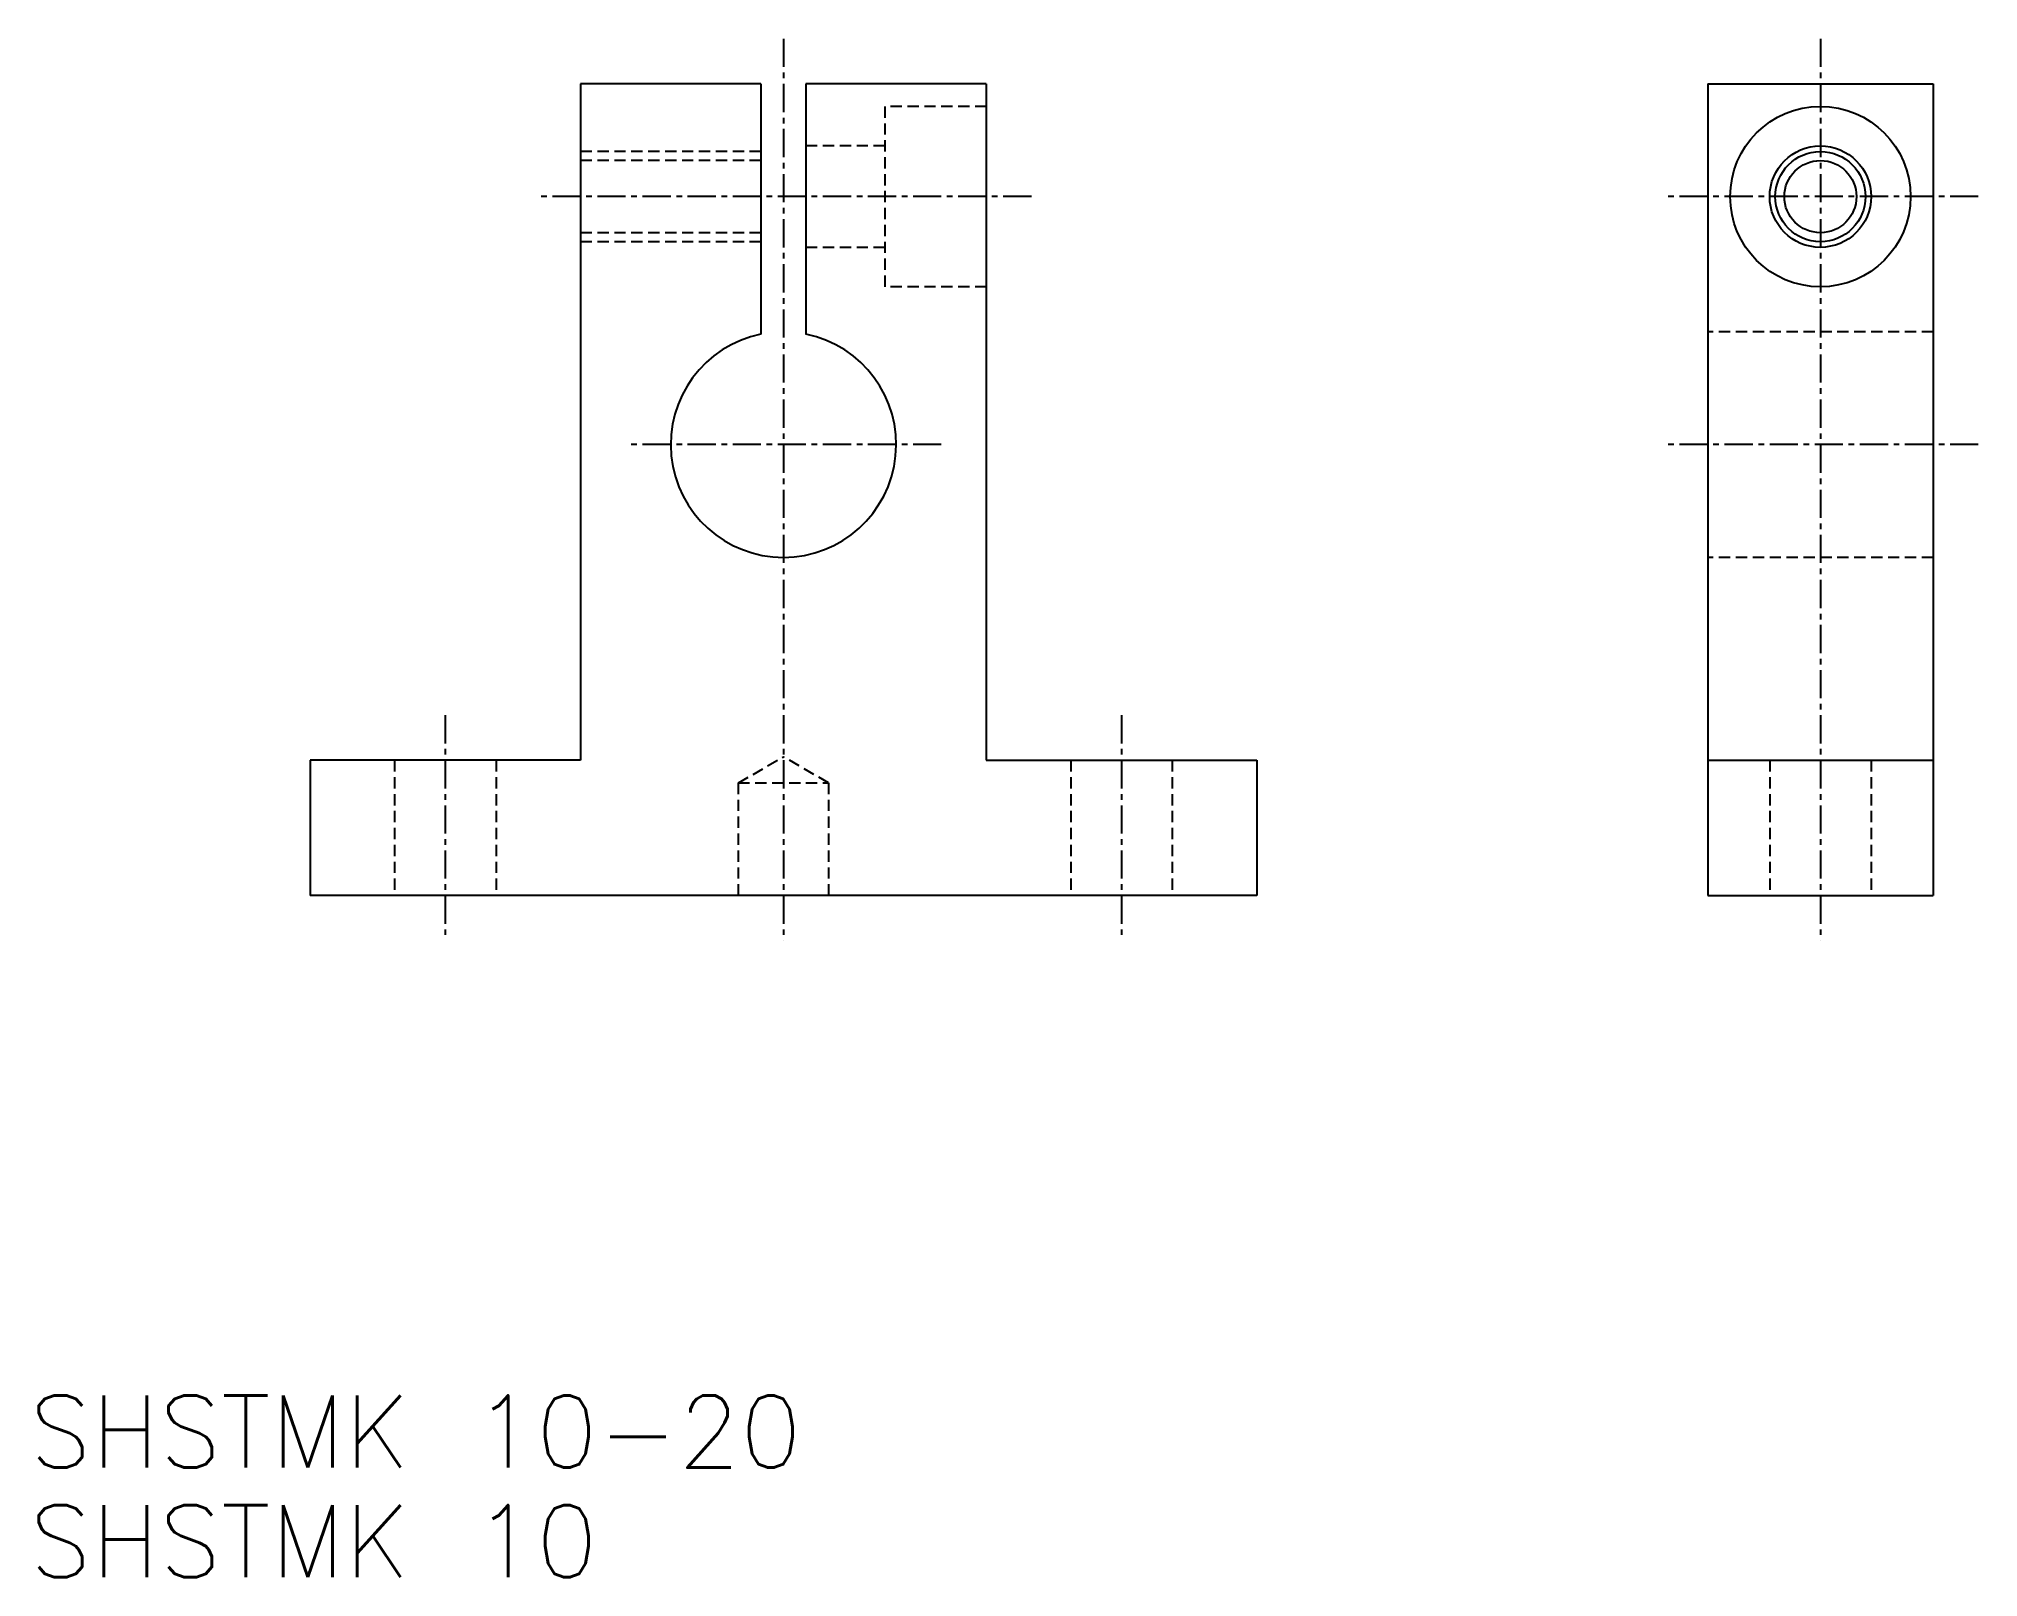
# Model space of a CAD drawing. Extents: x 658.8 to 744.8, y 86.3 to 154.5.
import ezdxf

# ---------------------------------------------------------------- set-up
doc = ezdxf.new("R2010")
doc.units = 0
doc.linetypes.add('CENTER', pattern=[2, 1.25, -0.25, 0.25, -0.25])
doc.linetypes.add('DASHED', pattern=[0.75, 0.5, -0.25])
doc.layers.get('0').update_dxf_attribs({"linetype": 'CONTINUOUS'})
doc.layers.add('CENTER', color=1, linetype='CENTER')
doc.styles.get("Standard").update_dxf_attribs({"font": 'txt.shx', "bigfont": 'bigfont.shx'})

msp = doc.modelspace()

# ---------------------------------------------------------------- linework, layer by layer
at = {"color": 7, "linetype": 'CONTINUOUS'}
for p, q in [((682.838, 152.544), (682.838, 122.544)), ((690.838, 152.544), (682.838, 152.544)), ((690.838, 152.544), (690.838, 141.443)), ((692.838, 152.544), (692.838, 141.443)), ((700.838, 152.544), (692.838, 152.544)), ((700.838, 152.544), (700.838, 122.544)), ((732.838, 152.544), (732.838, 116.544)), ((732.838, 152.544), (742.838, 152.544)), ((742.838, 152.544), (742.838, 116.544)), ((670.838, 122.544), (670.838, 116.544)), ((682.838, 122.544), (670.838, 122.544)), ((700.838, 122.544), (712.838, 122.544)), ((712.838, 122.544), (712.838, 116.544)), ((732.838, 122.544), (742.838, 122.544)), ((670.838, 121.044), (670.838, 121.045)), ((670.838, 119.544), (670.838, 119.544)), ((712.838, 116.544), (670.838, 116.544)), ((732.838, 116.544), (742.838, 116.544))]:
    msp.add_line(p, q, dxfattribs=at)
at = {"color": 3, "linetype": 'DASHED'}
for p, q in [((696.338, 151.544), (696.338, 143.544)), ((700.838, 151.544), (696.338, 151.544)), ((696.338, 149.794), (692.838, 149.794)), ((690.838, 149.544), (682.838, 149.544)), ((690.838, 149.144), (682.838, 149.144)), ((690.838, 145.944), (682.838, 145.944)), ((690.838, 145.544), (682.838, 145.544)), ((696.338, 145.294), (692.838, 145.294)), ((700.838, 143.544), (696.338, 143.544)), ((742.838, 141.544), (732.838, 141.544)), ((742.838, 131.544), (732.838, 131.544)), ((674.588, 122.544), (674.588, 116.544)), ((679.088, 122.544), (679.088, 116.544)), ((689.838, 121.544), (691.838, 122.699)), ((693.838, 121.544), (691.838, 122.699)), ((704.588, 122.544), (704.588, 116.544)), ((709.088, 122.544), (709.088, 116.544)), ((735.588, 122.544), (735.588, 116.544)), ((740.088, 122.544), (740.088, 116.544)), ((689.838, 116.544), (689.838, 121.544)), ((689.838, 121.544), (693.838, 121.544)), ((693.838, 121.544), (693.838, 116.544))]:
    msp.add_line(p, q, dxfattribs=at)
at = {"color": 7, "linetype": 'CONTINUOUS'}
for radius in [4, 2.25, 1.6]:
    msp.add_circle((737.838, 147.544), radius, dxfattribs=at)
at = {"color": 3, "linetype": 'CONTINUOUS'}
msp.add_circle((737.838, 147.544), 2, dxfattribs=at)
at = {"color": 7, "linetype": 'CONTINUOUS'}
msp.add_arc((691.838, 136.544), 5, 101.53696, 78.46304, dxfattribs=at)
at = {"layer": 'CENTER', "color": 1, "linetype": 'CENTER'}
for p, q in [((691.838, 154.544), (691.838, 114.544)), ((737.838, 154.544), (737.838, 114.544)), ((702.838, 147.544), (680.838, 147.544)), ((744.838, 147.544), (730.838, 147.544)), ((698.838, 136.544), (684.838, 136.544)), ((744.838, 136.544), (730.838, 136.544)), ((676.838, 124.544), (676.838, 114.544)), ((706.838, 124.544), (706.838, 114.544))]:
    msp.add_line(p, q, dxfattribs=at)

# ---------------------------------------------------------------- texts
at = {"color": 7, "linetype": 'CONTINUOUS'}
for s, p in [('SHSTMK 10-20', (658.393, 91.169)), ('SHSTMK 10', (658.393, 86.308))]:
    msp.add_text(s, height=3.2, dxfattribs=at).set_placement(p)

doc.saveas('drawing.dxf')
